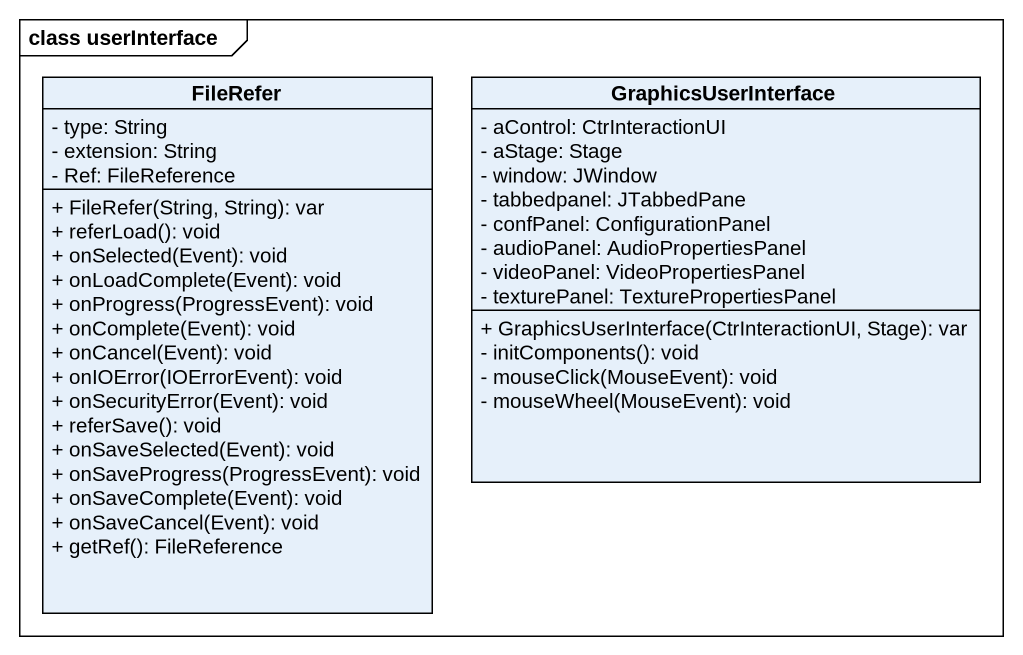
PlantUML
@startuml
mainframe class userInterface
hide circle
hide empty members
skinparam classAttributeIconSize 0
class FileRefer {
  - type: String
  - extension: String
  - Ref: FileReference
  + FileRefer(String, String): var
  + referLoad(): void
  + onSelected(Event): void
  + onLoadComplete(Event): void
  + onProgress(ProgressEvent): void
  + onComplete(Event): void
  + onCancel(Event): void
  + onIOError(IOErrorEvent): void
  + onSecurityError(Event): void
  + referSave(): void
  + onSaveSelected(Event): void
  + onSaveProgress(ProgressEvent): void
  + onSaveComplete(Event): void
  + onSaveCancel(Event): void
  + getRef(): FileReference
}
class GraphicsUserInterface {
  - aControl: CtrInteractionUI
  - aStage: Stage
  - window: JWindow
  - tabbedpanel: JTabbedPane
  - confPanel: ConfigurationPanel
  - audioPanel: AudioPropertiesPanel
  - videoPanel: VideoPropertiesPanel
  - texturePanel: TexturePropertiesPanel
  + GraphicsUserInterface(CtrInteractionUI, Stage): var
  - initComponents(): void
  - mouseClick(MouseEvent): void
  - mouseWheel(MouseEvent): void
}
@enduml
